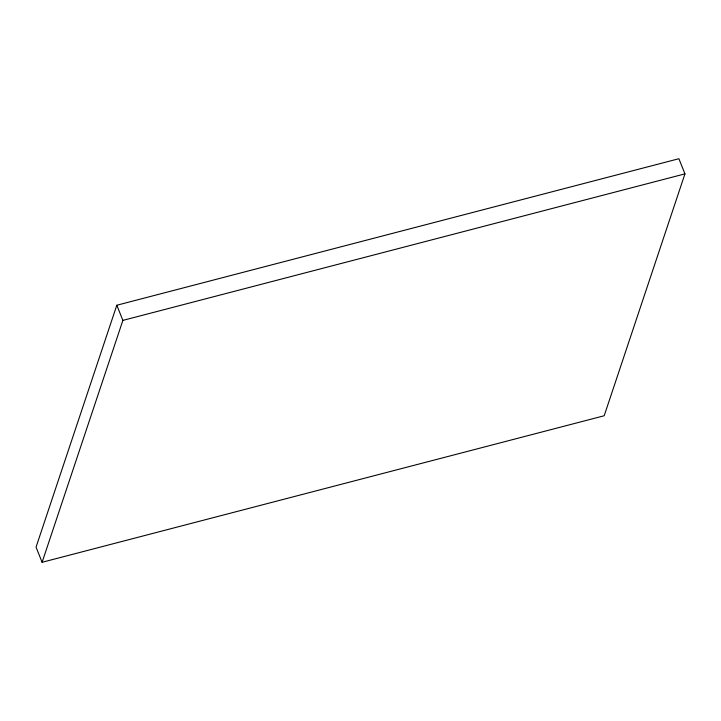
<?xml version="1.0" encoding="UTF-8"?>
<svg xmlns="http://www.w3.org/2000/svg" width="721" height="721" viewBox="0 0 721 721"><rect width="100%" height="100%" fill="white"/><g stroke="black" fill="none" stroke-linecap="round" stroke-linejoin="round"><path stroke-width="1.08" d="M116.811 305.244L36.05 547.131L42.106 562.281L604.189 415.756L684.95 173.869L678.894 158.719L116.811 305.244L122.876 320.394L42.106 562.281M122.876 320.394L684.95 173.869"/></g></svg>
